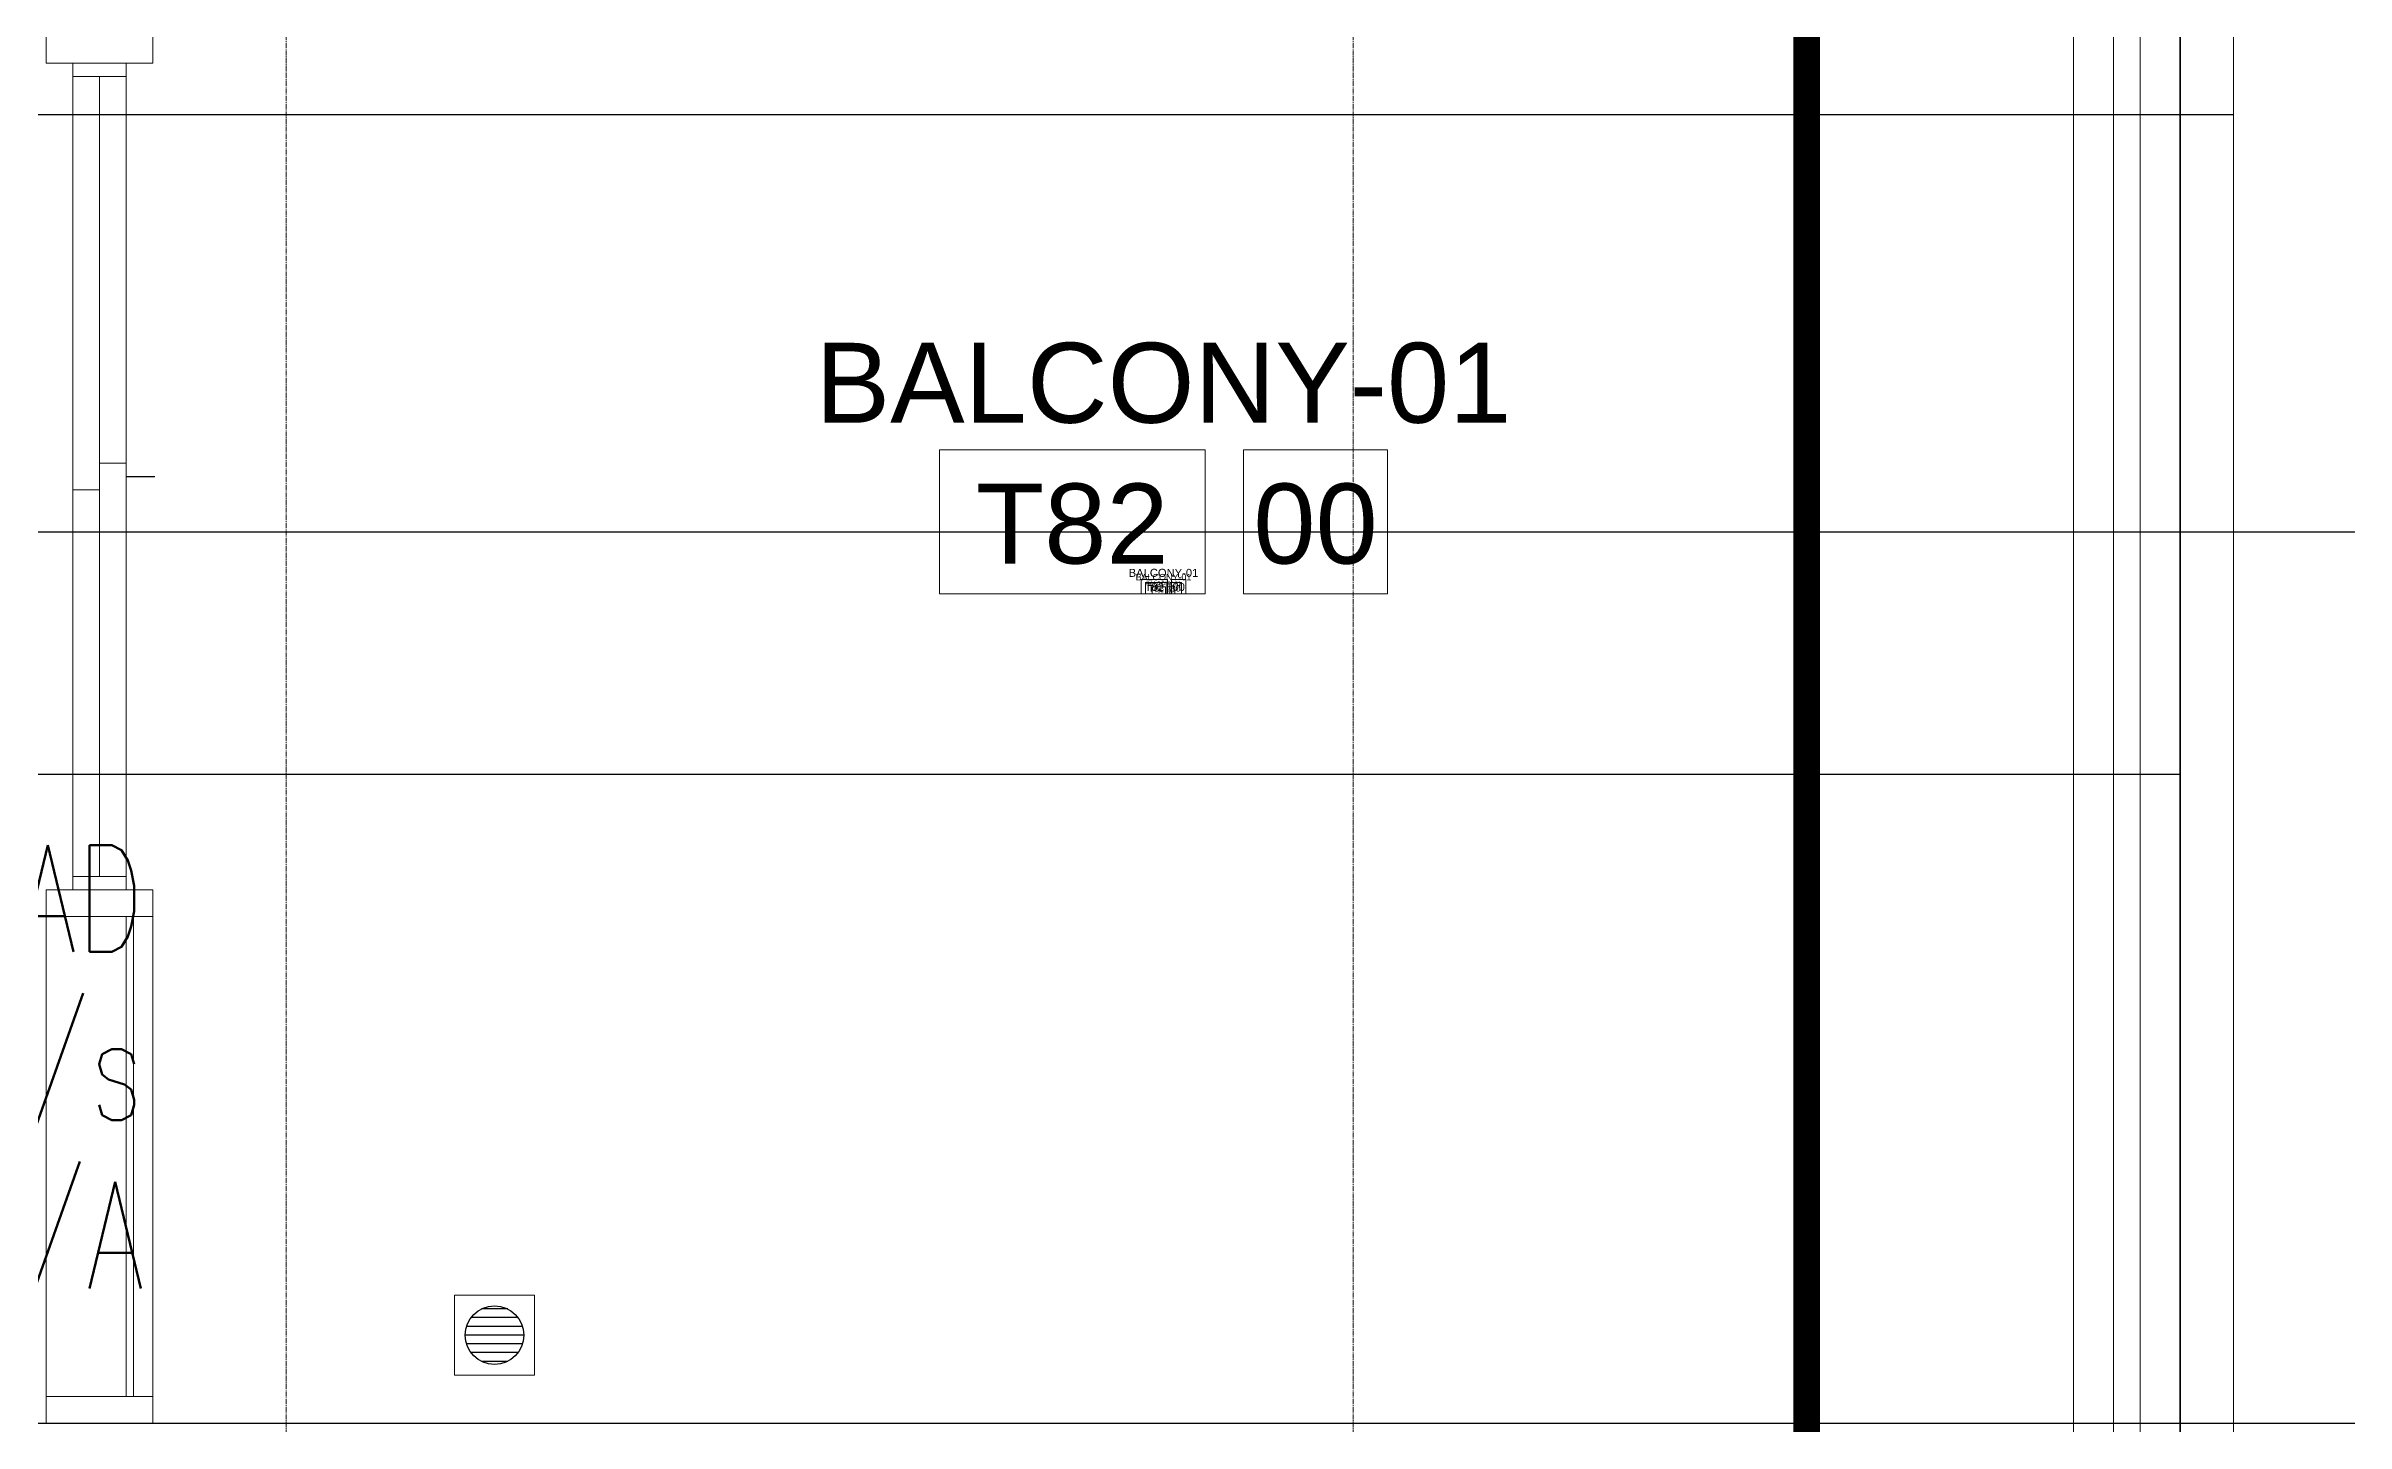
# Model space of a CAD drawing. Header units: millimetres. Extents: x -9226 to 166212, y -13 to 97274.
# Drawn here: x 46500 to 50811, y 47280 to 49862 of the extents above; entities that cross this region are included whole.
import ezdxf
from ezdxf.enums import TextEntityAlignment as Align

# ---------------------------------------------------------------- set-up
doc = ezdxf.new("R2010")
doc.units = ezdxf.units.MM
for name, pattern in [('23491-A-XR-GRID$0$23288-XR-Unit GRIDS$0$CENTER2', [28.575, 19.05, -3.175, 3.175, -3.175]), ('23491-GN-XR-PLOT LIMIT$0$DASHED', [0.75, 0.5, -0.25]), ('23491-XR-AR-2ND FLOOR PLAN$0$1290A0 sheet$0$AUDIT_D_051024121621-1', [0])]:
    doc.linetypes.add(name, pattern=pattern)
doc.layers.get('0').update_dxf_attribs({"color": 8})
doc.layers.get('Defpoints').update_dxf_attribs({"color": 8})
for name, color, linetype in [('0-AC TEXT', 7, 'Continuous'), ('1.INS', 8, 'Continuous'), ('1.STR', 8, 'Continuous'), ('23491-GN-XR-PLOT LIMIT$0$ARCADE', 8, 'Continuous'), ('23491-GN-XR-PLOT LIMIT$0$BUILDING', 8, 'Continuous'), ('23491-GN-XR-PLOT LIMIT$0$RETAIL', 8, 'Continuous'), ('23491-XR-AR-2ND FLOOR PLAN$0$NEC-DR-FIXTURES', 8, 'Continuous'), ('cloud', 15, 'Continuous'), ('EAD', 30, 'Continuous')]:
    doc.layers.add(name, color=color, linetype=linetype)
for name, color, linetype, lineweight in [('1.TAGGING', 7, 'Continuous', 5), ('1.XREF', 8, 'Continuous', 9), ('23491-A-XR-GRID$0$G-ANNO-GRID', 8, '23491-A-XR-GRID$0$23288-XR-Unit GRIDS$0$CENTER2', 0), ('23491-XR-AR-2ND FLOOR PLAN$0$23491-XR-AR-TYP FLOOR 2ND TO 18TH$0$23491-XR-AR-TYP-FLOOR$0$A-FLOR-HRAL', 8, 'Continuous', 15), ('23491-XR-AR-2ND FLOOR PLAN$0$23491-XR-AR-TYP FLOOR 2ND TO 18TH$0$23491-XR-AR-TYP-FLOOR$0$A-FLOR-PN00', 8, 'Continuous', 5), ('23491-XR-AR-2ND FLOOR PLAN$0$23491-XR-AR-TYP FLOOR 2ND TO 18TH$0$23491-XR-AR-TYP-FLOOR$0$A-FLOR-PN01', 8, 'Continuous', 9), ('23491-XR-AR-2ND FLOOR PLAN$0$23491-XR-AR-TYP-FLOOR$0$A-Glaz-Sill', 8, 'Continuous', 5), ('23491-XR-AR-2ND FLOOR PLAN$0$23491-XR-AR-TYP-FLOOR$0$A-GLAZ-WNDO', 8, 'Continuous', 13), ('23491-XR-AR-2ND FLOOR PLAN$0$A-ANNO-DIMS', 8, 'Continuous', 5), ('23491-XR-AR-2ND FLOOR PLAN$0$A-FLOR-IDEN', 8, 'Continuous', 9), ('23491-XR-AR-2ND FLOOR PLAN$0$A-FLOR-IDEN @ 10', 8, 'Continuous', 9), ('23491-XR-AR-2ND FLOOR PLAN$0$A-FLOR-IDEN @ 100', 8, 'Continuous', 9), ('23491-XR-AR-2ND FLOOR PLAN$0$A-FLOR-IDEN @ 5', 8, 'Continuous', 9), ('23491-XR-AR-2ND FLOOR PLAN$0$A-FLOR-IDEN @ 8', 8, 'Continuous', 9), ('23491-XR-AR-2ND FLOOR PLAN$0$A-WALL-CAVI', 8, 'Continuous', 15), ('23491-XR-AR-2ND FLOOR PLAN$0$NEC- Glass', 8, 'Continuous', 5), ('A-ANNO-DIMS', 8, 'Continuous', 9), ('MH SLAB', 15, 'Continuous', 0)]:
    doc.layers.add(name, color=color, linetype=linetype, lineweight=lineweight)
doc.styles.add('23491-XR-AR-2ND FLOOR PLAN$0$SDC-TEXT_4_2', font='arial.ttf')
doc.styles.add('ROMANS', font='isocp.shx', dxfattribs={"width": 0.8})
doc.styles.add('ROMANS100', font='romans.shx', dxfattribs={"width": 0.7, "height": 100})
doc.dimstyles.new('JSE', dxfattribs={"dimtxt": 50, "dimasz": 150, "dimexe": 0.18, "dimexo": 0.0625, "dimgap": 50, "dimtad": 0, "dimdec": 0, "dimrnd": 5, "dimzin": 0, "dimdsep": 46, "dimtxsty": 'ROMANS', "dimcen": 0.09, "dimclrd": 7, "dimclre": 7, "dimclrt": 7, "dimadec": 0, "dimazin": 0, "dimtfac": 1, "dimtdec": 0, "dimtofl": 0, "dimtmove": 0, "dimatfit": 3, "dimfxl": 1, "dimtolj": 1, "dimtzin": 0, "dimarcsym": 1})
doc.dimstyles.new('JSE-1.25', dxfattribs={"dimtxt": 200, "dimasz": 150, "dimexe": 0.18, "dimexo": 0.0625, "dimgap": 20, "dimtad": 1, "dimdec": 0, "dimrnd": 5, "dimzin": 0, "dimdsep": 46, "dimtxsty": 'ROMANS', "dimcen": 0.09, "dimclrd": 256, "dimclre": 256, "dimclrt": 7, "dimadec": 0, "dimazin": 0, "dimtfac": 1, "dimtdec": 0, "dimtofl": 0, "dimtmove": 0, "dimatfit": 3, "dimfxl": 1, "dimtolj": 1, "dimtzin": 0, "dimarcsym": 0})

# ---------------------------------------------------------------- blocks, each defined once
blk = doc.blocks.new('23491-XR-AR-2ND FLOOR PLAN$0$A$C1cb4348e')
at = {"layer": '23491-XR-AR-2ND FLOOR PLAN$0$23491-XR-AR-TYP-FLOOR$0$A-Glaz-Sill', "color": 8}
for p, q in [((100, 800), (100, 1525)), ((0, 750), (0, 25))]:
    blk.add_line(p, q, dxfattribs=at)
at = {"layer": '23491-XR-AR-2ND FLOOR PLAN$0$NEC- Glass', "color": 8}
for points in [[(100, 1550), (100, 1525), (0, 1525), (0, 1550)], [(0, 1525), (0, 750), (50, 750), (50, 1525)], [(50, 25), (50, 800), (100, 800), (100, 25)], [(100, 0), (100, 25), (0, 25), (0, 0)]]:
    blk.add_lwpolyline(points, close=True, dxfattribs=at)
at = {"layer": 'Defpoints', "color": 8}
blk.add_line((100, 775), (153.9, 775), dxfattribs=at)
blk = doc.blocks.new('23491-XR-AR-2ND FLOOR PLAN$0$A$C9ab14087')
at = {"layer": '23491-XR-AR-2ND FLOOR PLAN$0$23491-XR-AR-TYP-FLOOR$0$A-Glaz-Sill', "color": 8}
for p, q in [((-1050, -31350, 0), (-1050, -30450, 0)), ((-850, -30450, 0), (-850, -31350, 0))]:
    blk.add_line(p, q, dxfattribs=at)
at = {"layer": '23491-XR-AR-2ND FLOOR PLAN$0$23491-XR-AR-TYP-FLOOR$0$A-GLAZ-WNDO', "color": 8}
for points in [[(-850, -28800), (-850, -28850), (-1050, -28850), (-1050, -28800)], [(-850, -30450), (-850, -30400), (-1050, -30400), (-1050, -30450)], [(-1050, -31350), (-850, -31350), (-850, -31400), (-1050, -31400)]]:
    blk.add_lwpolyline(points, close=True, dxfattribs=at)
at = {"layer": '23491-XR-AR-2ND FLOOR PLAN$0$NEC- Glass', "color": 8}
for p, q in [((-900, -30450), (-900, -31350)), ((-886, -30450), (-886, -31350))]:
    blk.add_line(p, q, dxfattribs=at)
at = {"layer": '23491-XR-AR-2ND FLOOR PLAN$0$A-ANNO-DIMS', "color": 8}
blk.add_blockref('23491-XR-AR-2ND FLOOR PLAN$0$A$C1cb4348e', (-1000, -30400), dxfattribs=at)
blk = doc.blocks.new('*U507')
at = {"color": 8, "linetype": 'ByBlock'}
for points in [[(1.3, 0), (-7, 0), (-7, 4.5), (1.3, 4.5)], [(2.5, 0), (7, 0), (7, 4.5), (2.5, 4.5)]]:
    blk.add_lwpolyline(points, close=True, dxfattribs=at)
at = {"color": 8, "linetype": 'ByBlock', "style": '23491-XR-AR-2ND FLOOR PLAN$0$SDC-TEXT_4_2'}
for tag, p in [('ROOM-NAME-2', (0, 9.95)), ('ROOM-NAME-1', (0, 6.6)), ('ROOM-NO.', (-2.85, 2.2)), ('ROOM-FINISH', (4.75, 2.2))]:
    blk.add_attdef(tag, text='', height=2.5, dxfattribs=at).set_placement(p, align=Align.MIDDLE_CENTER)
blk = doc.blocks.new('*U769')
at = {"layer": '23491-XR-AR-2ND FLOOR PLAN$0$A-FLOR-IDEN @ 10', "color": 8}
ref = blk.add_blockref('*U507', (48594.4, 48834.5), dxfattribs=dict(at, xscale=5.999999999999999, yscale=5.999999999999999, zscale=5.999999999999999))
ref.add_attrib('ROOM-NO.', 'T82', dxfattribs={"layer": '0', "color": 0, "linetype": 'ByBlock', "height": 15, "style": '23491-XR-AR-2ND FLOOR PLAN$0$SDC-TEXT_4_2'}).set_placement((48577.3, 48847.7), align=Align.MIDDLE_CENTER)
ref.add_attrib('ROOM-FINISH', '00', dxfattribs={"layer": '0', "color": 0, "linetype": 'ByBlock', "height": 15, "style": '23491-XR-AR-2ND FLOOR PLAN$0$SDC-TEXT_4_2'}).set_placement((48622.9, 48847.7), align=Align.MIDDLE_CENTER)
ref.add_attrib('ROOM-NAME-1', 'BALCONY-01', dxfattribs={"layer": '0', "color": 0, "linetype": 'ByBlock', "height": 15, "style": '23491-XR-AR-2ND FLOOR PLAN$0$SDC-TEXT_4_2'}).set_placement((48594.4, 48874.1), align=Align.MIDDLE_CENTER)
at = {"layer": '23491-XR-AR-2ND FLOOR PLAN$0$A-FLOR-IDEN @ 100', "color": 8}
ref = blk.add_blockref('*U507', (48594.4, 48834.5), dxfattribs=dict(at, xscale=60, yscale=60, zscale=60))
ref.add_attrib('ROOM-NO.', 'T82', dxfattribs={"layer": '0', "color": 0, "linetype": 'ByBlock', "height": 150, "style": '23491-XR-AR-2ND FLOOR PLAN$0$SDC-TEXT_4_2'}).set_placement((48423.4, 48966.5), align=Align.MIDDLE_CENTER)
ref.add_attrib('ROOM-FINISH', '00', dxfattribs={"layer": '0', "color": 0, "linetype": 'ByBlock', "height": 150, "style": '23491-XR-AR-2ND FLOOR PLAN$0$SDC-TEXT_4_2'}).set_placement((48879.4, 48966.5), align=Align.MIDDLE_CENTER)
ref.add_attrib('ROOM-NAME-1', 'BALCONY-01', dxfattribs={"layer": '0', "color": 0, "linetype": 'ByBlock', "height": 150, "style": '23491-XR-AR-2ND FLOOR PLAN$0$SDC-TEXT_4_2'}).set_placement((48594.4, 49230.5), align=Align.MIDDLE_CENTER)
at = {"layer": '23491-XR-AR-2ND FLOOR PLAN$0$A-FLOR-IDEN @ 5', "color": 8}
ref = blk.add_blockref('*U507', (48594.4, 48834.5), dxfattribs=dict(at, xscale=3, yscale=3, zscale=3))
ref.add_attrib('ROOM-NO.', 'T82', dxfattribs={"layer": '0', "color": 0, "linetype": 'ByBlock', "height": 7.5, "style": '23491-XR-AR-2ND FLOOR PLAN$0$SDC-TEXT_4_2'}).set_placement((48585.9, 48841.1), align=Align.MIDDLE_CENTER)
ref.add_attrib('ROOM-FINISH', '00', dxfattribs={"layer": '0', "color": 0, "linetype": 'ByBlock', "height": 7.5, "style": '23491-XR-AR-2ND FLOOR PLAN$0$SDC-TEXT_4_2'}).set_placement((48608.7, 48841.1), align=Align.MIDDLE_CENTER)
ref.add_attrib('ROOM-NAME-1', 'BALCONY-01', dxfattribs={"layer": '0', "color": 0, "linetype": 'ByBlock', "height": 7.5, "style": '23491-XR-AR-2ND FLOOR PLAN$0$SDC-TEXT_4_2'}).set_placement((48594.4, 48854.3), align=Align.MIDDLE_CENTER)
at = {"layer": '23491-XR-AR-2ND FLOOR PLAN$0$A-FLOR-IDEN @ 8', "color": 8}
ref = blk.add_blockref('*U507', (48594.4, 48834.5), dxfattribs=dict(at, xscale=4.8, yscale=4.8, zscale=4.8))
ref.add_attrib('ROOM-NO.', 'T82', dxfattribs={"layer": '0', "color": 0, "linetype": 'ByBlock', "height": 12, "style": '23491-XR-AR-2ND FLOOR PLAN$0$SDC-TEXT_4_2'}).set_placement((48580.7, 48845), align=Align.MIDDLE_CENTER)
ref.add_attrib('ROOM-FINISH', '00', dxfattribs={"layer": '0', "color": 0, "linetype": 'ByBlock', "height": 12, "style": '23491-XR-AR-2ND FLOOR PLAN$0$SDC-TEXT_4_2'}).set_placement((48617.2, 48845), align=Align.MIDDLE_CENTER)
ref.add_attrib('ROOM-NAME-1', 'BALCONY-01', dxfattribs={"layer": '0', "color": 0, "linetype": 'ByBlock', "height": 12, "style": '23491-XR-AR-2ND FLOOR PLAN$0$SDC-TEXT_4_2'}).set_placement((48594.4, 48866.1), align=Align.MIDDLE_CENTER)
blk = doc.blocks.new('23491-GN-XR-PLOT LIMIT')
at = {"layer": '23491-GN-XR-PLOT LIMIT$0$ARCADE', "color": 8}
blk.add_lwpolyline([(48271.7, 23525.6, 0.000496), (5000, 16088.4), (5000, 11014.2, -0.000526), (50902.2, 18902.5), (55000, 23715.1), (55000, 82243.6), (50763.6, 86480), (9264.6, 86480), (5000, 82215.4), (5000, 81480), (48692.6, 81480), (50500, 80172.6), (50500, 25555.4)], format="xyb", close=True, dxfattribs=at)
at = {"layer": '23491-GN-XR-PLOT LIMIT$0$BUILDING', "color": 8, "linetype": '23491-GN-XR-PLOT LIMIT$0$DASHED', "ltscale": 15, "flags": 128}
blk.add_lwpolyline([(48692.6, 81480), (11335.6, 81480), (10000, 80144.4), (10000, 6804.2, -0.000414), (46066.1, 13003.5), (50500, 17623.6), (50500, 80172.6)], format="xyb", close=True, dxfattribs=at)
at = {"layer": '23491-GN-XR-PLOT LIMIT$0$RETAIL', "color": 8}
blk.add_lwpolyline([(48271.7, 23525.6), (50500, 25555.4), (50500, 80172.6), (48692.6, 81480), (5000, 81480), (5000, 71480), (40000, 71480), (40000, 32256.2, 0.000401), (5000, 26236.7), (5000, 16088.4, -0.000496)], format="xyb", close=True, dxfattribs=at)
blk = doc.blocks.new('23491-XR-AR-2ND FLOOR PLAN$0$A$C09286910')
at = {"layer": '23491-XR-AR-2ND FLOOR PLAN$0$NEC-DR-FIXTURES', "color": 8}
for p, q in [((-0.0328, -0.0442), (-0.0328, 0.0442)), ((-0.0164, -0.0525), (-0.0164, 0.0525)), ((0, -0.055), (0, 0.055)), ((0.0164, -0.0525), (0.0164, 0.0525)), ((0.0328, -0.0442), (0.0328, 0.0442)), ((-0.0492, -0.0246), (-0.0492, 0.0246)), ((0.0492, -0.0246), (0.0492, 0.0246))]:
    blk.add_line(p, q, dxfattribs=at)
at = {"layer": '23491-XR-AR-2ND FLOOR PLAN$0$NEC-DR-FIXTURES', "color": 8, "lineweight": 0, "ltscale": 0.5}
blk.add_lwpolyline([(-0.075, -0.075), (0.075, -0.075), (0.075, 0.075), (-0.075, 0.075)], close=True, dxfattribs=at)
at = {"layer": '23491-XR-AR-2ND FLOOR PLAN$0$NEC-DR-FIXTURES', "color": 8, "linetype": 'ByBlock'}
blk.add_circle((0, 0), 0.055, dxfattribs=at)
blk = doc.blocks.new('23491-XR-AR-2ND FLOOR PLAN')
at = {"layer": '23491-XR-AR-2ND FLOOR PLAN$0$23491-XR-AR-TYP FLOOR 2ND TO 18TH$0$23491-XR-AR-TYP-FLOOR$0$A-FLOR-HRAL', "color": 8}
for points in [[(43850, 81405), (48500, 81405, -0.414214), (50425, 79480), (50425, 19058.3)], [(43850, 81355), (48500, 81355, -0.414214), (50375, 79480), (50375, 19049.7)]]:
    blk.add_lwpolyline(points, format="xyb", dxfattribs=at)
at = {"layer": '23491-XR-AR-2ND FLOOR PLAN$0$23491-XR-AR-TYP FLOOR 2ND TO 18TH$0$23491-XR-AR-TYP-FLOOR$0$A-FLOR-PN00', "color": 8}
blk.add_lwpolyline([(29250, 81580), (48500, 81580, -0.414214), (50600, 79480), (50600, 18944.4, -0.209971), (49952.9, 17471.5), (44238, 12871.7)], format="xyb", dxfattribs=at)
at = {"layer": '23491-XR-AR-2ND FLOOR PLAN$0$23491-XR-AR-TYP FLOOR 2ND TO 18TH$0$23491-XR-AR-TYP-FLOOR$0$A-FLOR-PN01', "color": 8}
for points in [[(43850, 81480), (48500, 81480, -0.414214), (50500, 79480), (50500, 18868.3)], [(43850, 81280), (48500, 81280, -0.414214), (50300, 79480), (50300, 19036.9)]]:
    blk.add_lwpolyline(points, format="xyb", dxfattribs=at)
at = {"layer": '23491-XR-AR-2ND FLOOR PLAN$0$A-ANNO-DIMS', "color": 8}
blk.add_blockref('23491-XR-AR-2ND FLOOR PLAN$0$A$C9ab14087', (47550, 78680), dxfattribs=at)
at = {"layer": '23491-XR-AR-2ND FLOOR PLAN$0$A-FLOR-IDEN'}
blk.add_blockref('*U769', (0, 0), dxfattribs=at)
at = {"layer": '23491-XR-AR-2ND FLOOR PLAN$0$A-WALL-CAVI', "color": 8}
blk.add_blockref('23491-GN-XR-PLOT LIMIT', (0, 0), dxfattribs=at)
at = {"layer": '23491-XR-AR-2ND FLOOR PLAN$0$NEC-DR-FIXTURES', "color": 8, "linetype": '23491-XR-AR-2ND FLOOR PLAN$0$1290A0 sheet$0$AUDIT_D_051024121621-1', "xscale": 1000.000000000006, "yscale": 1000.000000000006, "zscale": 1000.000000000006, "rotation": 90}
blk.add_blockref('23491-XR-AR-2ND FLOOR PLAN$0$A$C09286910', (47340.7, 47444.8), dxfattribs=at)
blk = doc.blocks.new('23491-A-XR-GRID')
at = {"layer": '23491-A-XR-GRID$0$G-ANNO-GRID', "color": 8, "ltscale": 0.5}
for p, q in [((46950, 96273.8), (46950, 35106.4)), ((48950, 96273.8), (48950, 35129.3))]:
    blk.add_line(p, q, dxfattribs=at)
blk = doc.blocks.new('XREF')
at = {"layer": 'A-ANNO-DIMS', "color": 8}
blk.add_blockref('23491-XR-AR-2ND FLOOR PLAN', (0, 0), dxfattribs=at)
blk.add_blockref('23491-A-XR-GRID', (0, 0))
blk = doc.blocks.new('I LOVE USTR')
at = {"layer": 'MH SLAB', "const_width": 50}
blk.add_lwpolyline([(43216.4, 17719.1), (44047.4, 12883.2, -0.093317), (43355.2, 12622.3), (12015.4, 7239.6, -0.414199), (10629.5, 8219), (9935.6, 12256.9), (11019.7, 12443.2), (9740.9, 19884.8), (10254.3, 19973), (10238.2, 20067), (12308.6, 20422.8), (10825.9, 29051.1, -0.414214), (11805.3, 30437), (26850, 33022.3), (26850, 34179.9), (27600.4, 34180), (27600.4, 79563.2, -0.414214), (29600.4, 81563.2), (37750, 81563.2), (47799.9, 81563.2, -0.414214), (49799.9, 79563.2), (49799.9, 18850.6), (43216.4, 17719.1)], format="xyb", dxfattribs=at)
blk = doc.blocks.new('A$C32d94600')
at = {"layer": 'cloud', "color": 15}
blk.add_blockref('I LOVE USTR', (-5100, -86375.9, 0), dxfattribs=at)

msp = doc.modelspace()

# ---------------------------------------------------------------- block references
at = {"layer": '1.STR'}
msp.add_blockref('A$C32d94600', (5100, 86375.3), dxfattribs=at)

# ---------------------------------------------------------------- next in the draw order: block references
at = {"layer": '1.XREF'}
msp.add_blockref('XREF', (0, 0), dxfattribs=at)

# ---------------------------------------------------------------- next in the draw order: linework, layer by layer
at = {"layer": '1.INS', "color": 7}
msp.add_lwpolyline([(42224.7, 50175.5), (42224.7, 49733.4), (50600, 49733.4)], dxfattribs=at)
at = {"layer": 'EAD', "color": 7, "elevation": 0}
msp.add_lwpolyline([(42136, 48950.8), (55000, 48950.8)], dxfattribs=at)

# ---------------------------------------------------------------- next in the draw order: texts
at = {"layer": '0-AC TEXT', "insert": (46683.4, 48363.6, 0), "char_height": 200, "width": 2328.667, "attachment_point": 3, "line_spacing_factor": 0.946776, "style": 'ROMANS100'}
msp.add_mtext('350x250 FAD\\P237 L/s\\PF/A', dxfattribs=at)

# ---------------------------------------------------------------- next in the draw order: leaders
at = {"layer": '1.INS'}
msp.add_leader([(41205.1, 49843.9), (41205.1, 48496.8), (50500, 48496.8)], dimstyle='JSE', override={"dimgap": 50, "dimtad": 0}, dxfattribs=at)
at = {"layer": '1.TAGGING', "color": 6}
msp.add_leader([(41585, 47953.9, 0), (41585, 47280, 0), (55000, 47280, 0)], dimstyle='JSE-1.25', override={"dimgap": 20, "dimtad": 0}, dxfattribs=at)

doc.saveas('drawing.dxf')
